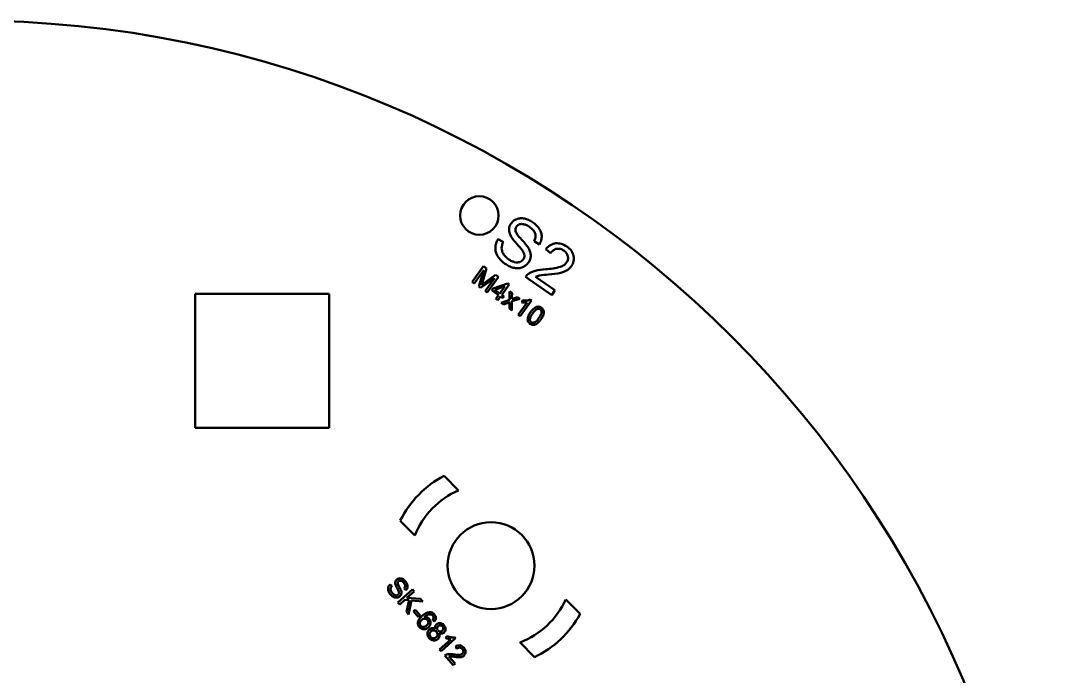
# Model space of a CAD drawing. Header units: millimetres. Extents: x 104 to 328, y 43 to 267.
# Drawn here: x 221.2 to 327.8, y 199.1 to 267 of the extents above; entities that cross this region are included whole.
import ezdxf

# ---------------------------------------------------------------- set-up
doc = ezdxf.new("R2010")
doc.units = ezdxf.units.MM
doc.header["$LTSCALE"] = 0.75
doc.layers.add('Visible', color=7, linetype='Continuous', lineweight=50)

msp = doc.modelspace()

# ---------------------------------------------------------------- linework, layer by layer
at = {"layer": 'Visible'}
for p, q in [((270.75, 244.38), (271.3, 244.07)), ((275.03, 243.84), (274.48, 244.16)), ((276.2, 242.93), (275.71, 243.35)), ((268.07, 239.95), (269.24, 241.57)), ((269.27, 241.18), (268.28, 239.8)), ((268.75, 239.46), (269.27, 241.18)), ((269.56, 241.34), (269.12, 239.91)), ((269.24, 241.57), (269.56, 241.34)), ((268.28, 239.8), (268.07, 239.95)), ((270.39, 240.34), (268.94, 239.32)), ((269.3, 239.82), (270.5, 240.67)), ((269.41, 238.98), (270.39, 240.34)), ((270.79, 240.46), (269.62, 238.84)), ((270.5, 240.67), (270.79, 240.46)), ((276.31, 238.59), (273.59, 240.47)), ((274.62, 240.47), (276.64, 239.08)), ((239.35, 238.72), (253.25, 238.72)), ((239.35, 224.82), (239.35, 238.72)), ((253.25, 238.72), (253.25, 224.82)), ((268.94, 239.32), (268.75, 239.46)), ((269.62, 238.84), (269.41, 238.98)), ((270.1, 239.08), (270.23, 239.26)), ((270.81, 238.58), (270.1, 239.08)), ((270.23, 239.26), (271.73, 239.79)), ((271.46, 239.49), (270.43, 239.12)), ((270.43, 239.12), (270.94, 238.76)), ((270.94, 238.76), (271.46, 239.49)), ((271.89, 239.67), (271.14, 238.62)), ((271.73, 239.79), (271.89, 239.67)), ((271.94, 238.1), (271.95, 238.95)), ((271.95, 238.95), (272.2, 238.77)), ((272.2, 238.77), (272.18, 238.36)), ((276.64, 239.08), (276.31, 238.59)), ((270.53, 238.19), (270.81, 238.58)), ((270.73, 238.04), (270.53, 238.19)), ((271.01, 238.43), (270.73, 238.04)), ((271.23, 238.27), (271.01, 238.43)), ((271.07, 237.79), (271.94, 238.1)), ((271.32, 237.62), (271.07, 237.79)), ((271.14, 238.62), (271.36, 238.46)), ((271.36, 238.46), (271.23, 238.27)), ((271.96, 237.86), (271.32, 237.62)), ((271.93, 237.18), (271.95, 237.72)), ((271.95, 237.72), (271.96, 237.86)), ((272.99, 238.2), (272.18, 237.94)), ((272.18, 237.94), (272.18, 237)), ((272.35, 238.24), (272.75, 238.38)), ((272.75, 238.38), (272.99, 238.2)), ((272.84, 236.53), (273.75, 237.8)), ((274.21, 238.02), (273.04, 236.39)), ((273.18, 237.85), (273.32, 238.04)), ((274.08, 238.11), (274.21, 238.02)), ((272.18, 237), (271.93, 237.18)), ((273.04, 236.39), (272.84, 236.53)), ((253.25, 224.82), (239.35, 224.82)), ((265.16, 219.85), (266.64, 218.34)), ((262.12, 213.67), (260.61, 215.2)), ((259.57, 208.6), (259.75, 208.43)), ((260.37, 206.72), (261.87, 208.05)), ((261.18, 207.98), (261, 208.16)), ((262.05, 207.85), (261.3, 207.19)), ((261.87, 208.05), (262.05, 207.85)), ((261.07, 206.98), (260.55, 206.52)), ((261.52, 206.95), (261.07, 206.98)), ((261.24, 205.74), (261.52, 206.95)), ((261.3, 207.19), (262.71, 207.1)), ((261.78, 206.93), (261.47, 205.48)), ((262.94, 206.83), (261.78, 206.93)), ((262.71, 207.1), (262.94, 206.83)), ((277.76, 207.04), (279.25, 205.53)), ((260.55, 206.52), (260.37, 206.72)), ((261.47, 205.48), (261.24, 205.74)), ((261.98, 205.81), (262.17, 205.97)), ((262.48, 205.24), (261.98, 205.81)), ((262.17, 205.97), (262.67, 205.41)), ((262.67, 205.41), (262.48, 205.24)), ((264.14, 204.74), (263.97, 204.91)), ((264.68, 201.86), (265.85, 202.9)), ((266.34, 203.01), (264.84, 201.67)), ((265.3, 203.07), (265.48, 203.22)), ((266.24, 203.12), (266.34, 203.01)), ((274.53, 201.06), (273.02, 202.59)), ((264.84, 201.67), (264.68, 201.86)), ((266.49, 201.93), (266.34, 202.14)), ((266.11, 200.24), (265.24, 201.23)), ((265.64, 201.13), (266.29, 200.39)), ((266.29, 200.39), (266.11, 200.24))]:
    msp.add_line(p, q, dxfattribs=at)
msp.add_circle((215.81, 155.04), 112, dxfattribs=at)
at = {"layer": 'Visible', "extrusion": (0, 0, -1)}
for centre, radius in [((-268.81, 246.83), 2), ((-270.02, 210.54), 4.5)]:
    msp.add_circle(centre, radius, dxfattribs=at)
at = {"layer": 'Visible'}
for centre, radius, start, end in [((275.96, 247.05), 4.55, 211.0525, 223.8576), ((268.46, 239.73), 6.6, 34.2919, 44.3053), ((266.26, 237.89), 8.8, 37.0458, 43.0584), ((276.1, 234.95), 6.33, 93.6816, 103.6824), ((275.36, 248.07), 6.81, 272.7989, 285.6847), ((275.18, 250.61), 9.93, 274.5554, 282.018), ((255.02, 244.27), 14.76, 341.6262, 342.8336), ((277.28, 228.54), 13.82, 125.2889, 126.6899), ((275.43, 238.62), 2.02, 101.4419, 113.4307), ((276.79, 230.07), 10.68, 94.4004, 99.4913), ((267.97, 238.55), 4.22, 354.9287, 357.5243), ((273.92, 233.55), 4.95, 108.5317, 110.7803), ((273.59, 239.44), 1.65, 255.4814, 265.5014), ((273.6, 239.5), 1.48, 259.103, 275.7691), ((273.6, 239.06), 1.27, 263.8726, 276.8847), ((273.61, 237.25), 1.98, 322.8905, 336.6925), ((270.02, 210.54), 8.5, 113.398, 158.3701), ((261.85, 209.14), 1.82, 197.1971, 210.0021), ((257.2, 206.51), 3.52, 23.1905, 29.2029), ((258.23, 207.01), 2.64, 20.4364, 30.45), ((270.02, 210.54), 8.5, 290.6965, 335.6687), ((266.06, 204.53), 1.65, 242.647, 252.6668), ((266.08, 204.58), 1.48, 246.2687, 262.9345), ((265.98, 204.16), 1.27, 251.0383, 264.0502), ((265.77, 200.33), 0.808, 87.5873, 99.5743), ((265.68, 198.84), 2.53, 79.8261, 89.8268), ((265.48, 196.88), 4.27, 80.5451, 85.6356), ((266.65, 204.01), 2.72, 258.9436, 271.8291), ((266.83, 205.01), 3.97, 260.7, 268.1625)]:
    msp.add_arc(centre, radius, start, end, dxfattribs=at)
at = {"layer": 'Visible', "extrusion": (0, 0, -1)}
for start, end in [(26.3705, 62.438), (208.4954, 244.5629)]:
    msp.add_arc((-270.02, 210.54), 10.5, start, end, dxfattribs=at)
at = {"layer": 'Visible'}
for points, knots in [([(272.1, 246), (272.18, 246.1), (272.34, 246.3), (272.57, 246.41), (272.68, 246.46)], [0, 0, 0, 0, 0.03701362, 0.07477418, 0.07477418, 0.07477418, 0.07477418]), ([(272.68, 246.46), (272.81, 246.5), (273.07, 246.58), (273.34, 246.54), (273.48, 246.52)], [0, 0, 0, 0, 0.03920014, 0.08116612, 0.08116612, 0.08116612, 0.08116612]), ([(273.48, 246.52), (273.63, 246.48), (273.93, 246.39), (274.2, 246.22), (274.33, 246.14)], [0, 0, 0, 0, 0.04540935, 0.09377293, 0.09377293, 0.09377293, 0.09377293]), ([(271.89, 245.39), (271.91, 245.5), (271.93, 245.72), (272.04, 245.91), (272.1, 246)], [0, 0, 0, 0, 0.03227075, 0.06534831, 0.06534831, 0.06534831, 0.06534831]), ([(272.07, 244.7), (272.01, 244.82), (271.91, 245.04), (271.9, 245.28), (271.89, 245.39)], [0, 0, 0, 0, 0.03766061, 0.07145013, 0.07145013, 0.07145013, 0.07145013]), ([(272.65, 245.68), (272.61, 245.6), (272.53, 245.45), (272.55, 245.28), (272.56, 245.2)], [0, 0, 0, 0, 0.02503293, 0.04960745, 0.04960745, 0.04960745, 0.04960745]), ([(272.56, 245.2), (272.62, 245.08), (272.78, 244.76), (273.02, 244.51), (273.18, 244.34)], [0, 0, 0, 0, 0.0387245, 0.1064411, 0.1064411, 0.1064411, 0.1064411]), ([(273.18, 245.96), (273.07, 245.94), (272.86, 245.91), (272.72, 245.75), (272.65, 245.68)], [0, 0, 0, 0, 0.03181947, 0.06140403, 0.06140403, 0.06140403, 0.06140403]), ([(274.02, 245.64), (273.88, 245.74), (273.62, 245.91), (273.31, 245.94), (273.18, 245.96)], [0, 0, 0, 0, 0.05217505, 0.09141118, 0.09141118, 0.09141118, 0.09141118]), ([(274.6, 244.95), (274.55, 245.07), (274.42, 245.35), (274.16, 245.54), (274.02, 245.64)], [0, 0, 0, 0, 0.0408015, 0.09176772, 0.09176772, 0.09176772, 0.09176772]), ([(274.33, 246.14), (274.48, 246.03), (274.75, 245.83), (274.94, 245.56), (275.04, 245.43)], [0, 0, 0, 0, 0.0525019, 0.1001776, 0.1001776, 0.1001776, 0.1001776]), ([(275.04, 245.43), (275.11, 245.3), (275.25, 245.05), (275.27, 244.77), (275.28, 244.63)], [0, 0, 0, 0, 0.04359258, 0.08488042, 0.08488042, 0.08488042, 0.08488042]), ([(270.47, 243.49), (270.48, 243.64), (270.51, 243.96), (270.67, 244.24), (270.75, 244.38)], [0, 0, 0, 0, 0.04678258, 0.09491361, 0.09491361, 0.09491361, 0.09491361]), ([(271.3, 244.07), (271.24, 243.97), (271.15, 243.77), (271.13, 243.55), (271.12, 243.45)], [0, 0, 0, 0, 0.03493642, 0.06538757, 0.06538757, 0.06538757, 0.06538757]), ([(274.48, 244.16), (274.54, 244.29), (274.66, 244.54), (274.62, 244.82), (274.6, 244.95)], [0, 0, 0, 0, 0.04309405, 0.08115502, 0.08115502, 0.08115502, 0.08115502]), ([(275.28, 244.63), (275.26, 244.49), (275.24, 244.21), (275.1, 243.96), (275.03, 243.84)], [0, 0, 0, 0, 0.04103954, 0.08331679, 0.08331679, 0.08331679, 0.08331679]), ([(270.72, 242.59), (270.64, 242.73), (270.49, 243.01), (270.48, 243.33), (270.47, 243.49)], [0, 0, 0, 0, 0.0478395, 0.09442877, 0.09442877, 0.09442877, 0.09442877]), ([(271.12, 243.45), (271.13, 243.35), (271.14, 243.13), (271.25, 242.94), (271.31, 242.84)], [0, 0, 0, 0, 0.03000484, 0.06423437, 0.06423437, 0.06423437, 0.06423437]), ([(273.48, 242.69), (273.47, 242.77), (273.43, 242.95), (273.33, 243.11), (273.28, 243.19)], [0, 0, 0, 0, 0.02424528, 0.05431268, 0.05431268, 0.05431268, 0.05431268]), ([(273.91, 243.45), (273.98, 243.32), (274.11, 243.07), (274.14, 242.79), (274.15, 242.66)], [0, 0, 0, 0, 0.04427116, 0.08296646, 0.08296646, 0.08296646, 0.08296646]), ([(275.71, 243.35), (275.86, 243.51), (276.14, 243.81), (276.54, 243.91), (276.73, 243.95)], [0, 0, 0, 0, 0.0640876, 0.1204172, 0.1204172, 0.1204172, 0.1204172]), ([(276.84, 243.39), (276.72, 243.35), (276.46, 243.26), (276.29, 243.05), (276.2, 242.93)], [0, 0, 0, 0, 0.03751792, 0.08003353, 0.08003353, 0.08003353, 0.08003353]), ([(276.73, 243.95), (276.92, 243.95), (277.33, 243.95), (277.68, 243.73), (277.87, 243.61)], [0, 0, 0, 0, 0.0567843, 0.1214839, 0.1214839, 0.1214839, 0.1214839]), ([(277.57, 243.2), (277.45, 243.27), (277.23, 243.41), (276.96, 243.39), (276.84, 243.39)], [0, 0, 0, 0, 0.04045494, 0.07735179, 0.07735179, 0.07735179, 0.07735179]), ([(277.99, 242.61), (277.95, 242.72), (277.87, 242.96), (277.68, 243.12), (277.57, 243.2)], [0, 0, 0, 0, 0.03545227, 0.07395178, 0.07395178, 0.07395178, 0.07395178]), ([(277.87, 243.61), (278.05, 243.48), (278.38, 243.22), (278.52, 242.82), (278.58, 242.64)], [0, 0, 0, 0, 0.0652285, 0.1230337, 0.1230337, 0.1230337, 0.1230337]), ([(271.54, 241.78), (271.37, 241.9), (271.06, 242.13), (270.83, 242.44), (270.72, 242.59)], [0, 0, 0, 0, 0.0625679, 0.1160401, 0.1160401, 0.1160401, 0.1160401]), ([(271.31, 242.84), (271.38, 242.74), (271.54, 242.52), (271.75, 242.37), (271.86, 242.28)], [0, 0, 0, 0, 0.03790793, 0.07857878, 0.07857878, 0.07857878, 0.07857878]), ([(271.86, 242.28), (271.96, 242.22), (272.15, 242.1), (272.37, 242.03), (272.47, 242)], [0, 0, 0, 0, 0.03575212, 0.06808099, 0.06808099, 0.06808099, 0.06808099]), ([(272.47, 242), (272.57, 241.98), (272.74, 241.94), (272.92, 241.99), (273, 242.01)], [0, 0, 0, 0, 0.02858694, 0.0536094, 0.0536094, 0.0536094, 0.0536094]), ([(273, 242.01), (273.07, 242.04), (273.21, 242.1), (273.31, 242.22), (273.36, 242.28)], [0, 0, 0, 0, 0.02309127, 0.04566736, 0.04566736, 0.04566736, 0.04566736]), ([(273.92, 241.96), (273.83, 241.86), (273.66, 241.65), (273.42, 241.53), (273.3, 241.47)], [0, 0, 0, 0, 0.0391722, 0.07945147, 0.07945147, 0.07945147, 0.07945147]), ([(273.36, 242.28), (273.4, 242.34), (273.47, 242.47), (273.48, 242.62), (273.48, 242.69)], [0, 0, 0, 0, 0.02230358, 0.04393367, 0.04393367, 0.04393367, 0.04393367]), ([(274.15, 242.66), (274.14, 242.54), (274.11, 242.29), (273.98, 242.07), (273.92, 241.96)], [0, 0, 0, 0, 0.03669405, 0.07495002, 0.07495002, 0.07495002, 0.07495002]), ([(277.2, 241.51), (277.34, 241.56), (277.59, 241.66), (277.77, 241.86), (277.85, 241.95)], [0, 0, 0, 0, 0.04364211, 0.08020487, 0.08020487, 0.08020487, 0.08020487]), ([(277.85, 241.95), (277.91, 242.06), (278.03, 242.26), (278, 242.49), (277.99, 242.61)], [0, 0, 0, 0, 0.03426404, 0.06836264, 0.06836264, 0.06836264, 0.06836264]), ([(278.58, 242.64), (278.6, 242.45), (278.64, 242.08), (278.46, 241.75), (278.37, 241.59)], [0, 0, 0, 0, 0.0546459, 0.10988, 0.10988, 0.10988, 0.10988]), ([(272.45, 241.39), (272.29, 241.43), (271.97, 241.51), (271.69, 241.69), (271.54, 241.78)], [0, 0, 0, 0, 0.04780822, 0.09890516, 0.09890516, 0.09890516, 0.09890516]), ([(273.3, 241.47), (273.17, 241.43), (272.89, 241.34), (272.6, 241.37), (272.45, 241.39)], [0, 0, 0, 0, 0.04194763, 0.08648788, 0.08648788, 0.08648788, 0.08648788]), ([(273.89, 240.78), (274, 240.85), (274.22, 240.98), (274.47, 241.06), (274.6, 241.1)], [0, 0, 0, 0, 0.03731353, 0.07811771, 0.07811771, 0.07811771, 0.07811771]), ([(277.93, 241.17), (277.83, 241.11), (277.61, 241), (277.38, 240.93), (277.25, 240.9)], [0, 0, 0, 0, 0.03394331, 0.07364206, 0.07364206, 0.07364206, 0.07364206]), ([(278.37, 241.59), (278.3, 241.51), (278.18, 241.35), (278.01, 241.23), (277.93, 241.17)], [0, 0, 0, 0, 0.02991574, 0.06057751, 0.06057751, 0.06057751, 0.06057751]), ([(273.59, 240.47), (273.63, 240.53), (273.72, 240.65), (273.83, 240.74), (273.89, 240.78)], [0, 0, 0, 0, 0.02179109, 0.04344832, 0.04344832, 0.04344832, 0.04344832]), ([(273.75, 238.02), (273.81, 238.03), (273.92, 238.04), (274.03, 238.09), (274.08, 238.11)], [0, 0, 0, 0, 0.01890988, 0.03466953, 0.03466953, 0.03466953, 0.03466953]), ([(273.81, 236.04), (273.83, 236.17), (273.86, 236.45), (274.03, 236.69), (274.12, 236.82)], [0, 0, 0, 0, 0.03600883, 0.08475965, 0.08475965, 0.08475965, 0.08475965]), ([(274.33, 236.67), (274.25, 236.56), (274.11, 236.38), (274.06, 236.16), (274.04, 236.07)], [0, 0, 0, 0, 0.04111409, 0.06713221, 0.06713221, 0.06713221, 0.06713221]), ([(274.12, 236.82), (274.19, 236.91), (274.3, 237.06), (274.45, 237.19), (274.52, 237.24)], [0, 0, 0, 0, 0.03206084, 0.05773642, 0.05773642, 0.05773642, 0.05773642]), ([(274.83, 237.15), (274.75, 237.1), (274.55, 236.98), (274.41, 236.79), (274.33, 236.67)], [0, 0, 0, 0, 0.02770838, 0.06933689, 0.06933689, 0.06933689, 0.06933689]), ([(274.52, 237.24), (274.58, 237.28), (274.69, 237.36), (274.82, 237.38), (274.89, 237.39)], [0, 0, 0, 0, 0.02119099, 0.04019203, 0.04019203, 0.04019203, 0.04019203]), ([(275.13, 237.11), (275.08, 237.13), (274.99, 237.19), (274.88, 237.16), (274.83, 237.15)], [0, 0, 0, 0, 0.01562733, 0.03158611, 0.03158611, 0.03158611, 0.03158611]), ([(274.89, 237.39), (274.95, 237.38), (275.08, 237.38), (275.19, 237.31), (275.25, 237.27)], [0, 0, 0, 0, 0.018481, 0.03866461, 0.03866461, 0.03866461, 0.03866461]), ([(274.98, 236.21), (275.06, 236.32), (275.2, 236.5), (275.25, 236.72), (275.27, 236.81)], [0, 0, 0, 0, 0.04119915, 0.06720121, 0.06720121, 0.06720121, 0.06720121]), ([(275.27, 236.81), (275.26, 236.87), (275.25, 236.99), (275.17, 237.07), (275.13, 237.11)], [0, 0, 0, 0, 0.01777037, 0.03405833, 0.03405833, 0.03405833, 0.03405833]), ([(275.25, 237.27), (275.29, 237.24), (275.37, 237.18), (275.42, 237.09), (275.44, 237.05)], [0, 0, 0, 0, 0.01519573, 0.02919728, 0.02919728, 0.02919728, 0.02919728]), ([(275.49, 236.79), (275.49, 236.73), (275.48, 236.63), (275.44, 236.52), (275.42, 236.47)], [0, 0, 0, 0, 0.01527031, 0.03233285, 0.03233285, 0.03233285, 0.03233285]), ([(275.44, 237.05), (275.46, 237.01), (275.49, 236.93), (275.49, 236.83), (275.49, 236.79)], [0, 0, 0, 0, 0.01361908, 0.02764112, 0.02764112, 0.02764112, 0.02764112]), ([(274.06, 235.61), (273.99, 235.67), (273.86, 235.79), (273.83, 235.96), (273.81, 236.04)], [0, 0, 0, 0, 0.02633391, 0.05136348, 0.05136348, 0.05136348, 0.05136348]), ([(274.04, 236.07), (274.04, 236.01), (274.05, 235.9), (274.14, 235.81), (274.18, 235.78)], [0, 0, 0, 0, 0.01775593, 0.03385017, 0.03385017, 0.03385017, 0.03385017]), ([(274.42, 235.5), (274.36, 235.5), (274.23, 235.5), (274.12, 235.57), (274.06, 235.61)], [0, 0, 0, 0, 0.01853543, 0.03882265, 0.03882265, 0.03882265, 0.03882265]), ([(274.18, 235.78), (274.23, 235.75), (274.33, 235.7), (274.44, 235.73), (274.5, 235.74)], [0, 0, 0, 0, 0.01609852, 0.03388971, 0.03388971, 0.03388971, 0.03388971]), ([(274.79, 235.64), (274.73, 235.6), (274.62, 235.53), (274.49, 235.51), (274.42, 235.5)], [0, 0, 0, 0, 0.02118456, 0.04021259, 0.04021259, 0.04021259, 0.04021259]), ([(274.5, 235.74), (274.58, 235.79), (274.77, 235.91), (274.9, 236.09), (274.98, 236.21)], [0, 0, 0, 0, 0.02603422, 0.06706326, 0.06706326, 0.06706326, 0.06706326]), ([(275.18, 236.06), (275.12, 235.98), (275.01, 235.82), (274.86, 235.7), (274.79, 235.64)], [0, 0, 0, 0, 0.03185556, 0.05745362, 0.05745362, 0.05745362, 0.05745362]), ([(260.11, 208.6), (260.1, 208.65), (260.08, 208.74), (260.1, 208.84), (260.11, 208.88)], [0, 0, 0, 0, 0.01506425, 0.02858005, 0.02858005, 0.02858005, 0.02858005]), ([(260.11, 208.88), (260.12, 208.92), (260.15, 209.01), (260.22, 209.07), (260.25, 209.1)], [0, 0, 0, 0, 0.0129083, 0.02613934, 0.02613934, 0.02613934, 0.02613934]), ([(260.25, 209.1), (260.29, 209.13), (260.37, 209.19), (260.47, 209.21), (260.52, 209.22)], [0, 0, 0, 0, 0.01480546, 0.02990967, 0.02990967, 0.02990967, 0.02990967]), ([(260.43, 208.92), (260.41, 208.9), (260.36, 208.85), (260.35, 208.78), (260.35, 208.75)], [0, 0, 0, 0, 0.01001319, 0.01984299, 0.01984299, 0.01984299, 0.01984299]), ([(260.66, 208.98), (260.62, 208.98), (260.53, 208.99), (260.46, 208.94), (260.43, 208.92)], [0, 0, 0, 0, 0.01272779, 0.02456161, 0.02456161, 0.02456161, 0.02456161]), ([(260.52, 209.22), (260.57, 209.23), (260.68, 209.23), (260.78, 209.19), (260.83, 209.17)], [0, 0, 0, 0, 0.01568006, 0.03246646, 0.03246646, 0.03246646, 0.03246646]), ([(260.96, 208.78), (260.91, 208.83), (260.83, 208.92), (260.71, 208.96), (260.66, 208.98)], [0, 0, 0, 0, 0.02087001, 0.03656447, 0.03656447, 0.03656447, 0.03656447]), ([(260.83, 209.17), (260.89, 209.14), (261, 209.08), (261.08, 208.99), (261.13, 208.94)], [0, 0, 0, 0, 0.01816373, 0.03750916, 0.03750916, 0.03750916, 0.03750916]), ([(261.13, 208.94), (261.17, 208.88), (261.26, 208.78), (261.31, 208.66), (261.33, 208.6)], [0, 0, 0, 0, 0.02100076, 0.04007106, 0.04007106, 0.04007106, 0.04007106]), ([(259.38, 207.91), (259.37, 207.97), (259.34, 208.09), (259.36, 208.22), (259.37, 208.28)], [0, 0, 0, 0, 0.0191358, 0.03777152, 0.03777152, 0.03777152, 0.03777152]), ([(259.37, 208.28), (259.39, 208.34), (259.43, 208.46), (259.52, 208.55), (259.57, 208.6)], [0, 0, 0, 0, 0.01871303, 0.03796545, 0.03796545, 0.03796545, 0.03796545]), ([(259.63, 207.51), (259.57, 207.58), (259.47, 207.7), (259.41, 207.84), (259.38, 207.91)], [0, 0, 0, 0, 0.02502714, 0.04641603, 0.04641603, 0.04641603, 0.04641603]), ([(259.62, 208.2), (259.61, 208.16), (259.6, 208.08), (259.62, 207.99), (259.64, 207.95)], [0, 0, 0, 0, 0.01200195, 0.02569375, 0.02569375, 0.02569375, 0.02569375]), ([(259.75, 208.43), (259.72, 208.39), (259.66, 208.32), (259.63, 208.24), (259.62, 208.2)], [0, 0, 0, 0, 0.01397456, 0.02615503, 0.02615503, 0.02615503, 0.02615503]), ([(259.64, 207.95), (259.66, 207.9), (259.69, 207.8), (259.76, 207.72), (259.8, 207.68)], [0, 0, 0, 0, 0.01516317, 0.03143151, 0.03143151, 0.03143151, 0.03143151]), ([(260.35, 208.75), (260.36, 208.69), (260.39, 208.56), (260.46, 208.43), (260.51, 208.35)], [0, 0, 0, 0, 0.01548982, 0.04257647, 0.04257647, 0.04257647, 0.04257647]), ([(260.47, 207.68), (260.47, 207.72), (260.47, 207.79), (260.45, 207.86), (260.44, 207.9)], [0, 0, 0, 0, 0.00969813, 0.02172508, 0.02172508, 0.02172508, 0.02172508]), ([(260.7, 207.94), (260.72, 207.88), (260.75, 207.77), (260.73, 207.66), (260.72, 207.61)], [0, 0, 0, 0, 0.01770845, 0.03318659, 0.03318659, 0.03318659, 0.03318659]), ([(261.12, 208.45), (261.11, 208.5), (261.08, 208.63), (261, 208.72), (260.96, 208.78)], [0, 0, 0, 0, 0.0163206, 0.03670708, 0.03670708, 0.03670708, 0.03670708]), ([(261, 208.16), (261.03, 208.2), (261.1, 208.29), (261.11, 208.4), (261.12, 208.45)], [0, 0, 0, 0, 0.01723763, 0.03246201, 0.03246201, 0.03246201, 0.03246201]), ([(261.35, 208.26), (261.33, 208.21), (261.29, 208.1), (261.22, 208.02), (261.18, 207.98)], [0, 0, 0, 0, 0.01641581, 0.03332671, 0.03332671, 0.03332671, 0.03332671]), ([(261.33, 208.6), (261.35, 208.54), (261.38, 208.43), (261.36, 208.32), (261.35, 208.26)], [0, 0, 0, 0, 0.01743704, 0.03395216, 0.03395216, 0.03395216, 0.03395216]), ([(259.94, 207.28), (259.88, 207.31), (259.77, 207.37), (259.67, 207.46), (259.63, 207.51)], [0, 0, 0, 0, 0.01912329, 0.03956207, 0.03956207, 0.03956207, 0.03956207]), ([(259.8, 207.68), (259.83, 207.64), (259.89, 207.58), (259.97, 207.53), (260.01, 207.51)], [0, 0, 0, 0, 0.01430084, 0.02723239, 0.02723239, 0.02723239, 0.02723239]), ([(260.28, 207.23), (260.22, 207.22), (260.11, 207.21), (260, 207.26), (259.94, 207.28)], [0, 0, 0, 0, 0.01677904, 0.03459513, 0.03459513, 0.03459513, 0.03459513]), ([(260.01, 207.51), (260.04, 207.49), (260.11, 207.46), (260.18, 207.46), (260.21, 207.46)], [0, 0, 0, 0, 0.01143476, 0.02144375, 0.02144375, 0.02144375, 0.02144375]), ([(260.21, 207.46), (260.24, 207.47), (260.31, 207.48), (260.35, 207.51), (260.38, 207.53)], [0, 0, 0, 0, 0.0092365, 0.01826697, 0.01826697, 0.01826697, 0.01826697]), ([(260.56, 207.36), (260.52, 207.32), (260.44, 207.26), (260.33, 207.24), (260.28, 207.23)], [0, 0, 0, 0, 0.0156689, 0.03178061, 0.03178061, 0.03178061, 0.03178061]), ([(260.38, 207.53), (260.4, 207.55), (260.44, 207.6), (260.46, 207.65), (260.47, 207.68)], [0, 0, 0, 0, 0.00892144, 0.01757346, 0.01757346, 0.01757346, 0.01757346]), ([(260.72, 207.61), (260.71, 207.56), (260.67, 207.46), (260.6, 207.39), (260.56, 207.36)], [0, 0, 0, 0, 0.01467762, 0.02998, 0.02998, 0.02998, 0.02998]), ([(262.86, 205.32), (262.99, 205.43), (263.22, 205.63), (263.51, 205.69), (263.63, 205.72)], [0, 0, 0, 0, 0.05035374, 0.08817738, 0.08817738, 0.08817738, 0.08817738]), ([(263.63, 205.72), (263.73, 205.71), (263.92, 205.7), (264.07, 205.56), (264.14, 205.5)], [0, 0, 0, 0, 0.02786441, 0.05684713, 0.05684713, 0.05684713, 0.05684713]), ([(262.43, 204.68), (262.47, 204.79), (262.55, 205.04), (262.75, 205.22), (262.86, 205.32)], [0, 0, 0, 0, 0.03323805, 0.07802659, 0.07802659, 0.07802659, 0.07802659]), ([(262.59, 204.16), (262.54, 204.24), (262.42, 204.39), (262.43, 204.59), (262.43, 204.68)], [0, 0, 0, 0, 0.0284309, 0.05635472, 0.05635472, 0.05635472, 0.05635472]), ([(262.69, 204.72), (262.67, 204.68), (262.64, 204.61), (262.65, 204.53), (262.65, 204.49)], [0, 0, 0, 0, 0.01208785, 0.02347644, 0.02347644, 0.02347644, 0.02347644]), ([(262.83, 204.92), (262.8, 204.89), (262.74, 204.83), (262.71, 204.76), (262.69, 204.72)], [0, 0, 0, 0, 0.0124876, 0.0250259, 0.0250259, 0.0250259, 0.0250259]), ([(263.14, 205.04), (263.09, 205.04), (262.97, 205.03), (262.88, 204.96), (262.83, 204.92)], [0, 0, 0, 0, 0.01630864, 0.03406059, 0.03406059, 0.03406059, 0.03406059]), ([(263.49, 205.46), (263.42, 205.43), (263.28, 205.36), (263.16, 205.26), (263.09, 205.2)], [0, 0, 0, 0, 0.02032497, 0.04696, 0.04696, 0.04696, 0.04696]), ([(263.09, 205.2), (263.15, 205.21), (263.25, 205.22), (263.34, 205.19), (263.39, 205.17)], [0, 0, 0, 0, 0.01534963, 0.02979795, 0.02979795, 0.02979795, 0.02979795]), ([(263.42, 204.91), (263.38, 204.95), (263.3, 205.02), (263.2, 205.03), (263.14, 205.04)], [0, 0, 0, 0, 0.01566882, 0.03133679, 0.03133679, 0.03133679, 0.03133679]), ([(263.34, 204.32), (263.39, 204.37), (263.48, 204.45), (263.5, 204.57), (263.52, 204.62)], [0, 0, 0, 0, 0.01874157, 0.03512893, 0.03512893, 0.03512893, 0.03512893]), ([(263.39, 205.17), (263.43, 205.15), (263.52, 205.11), (263.58, 205.05), (263.62, 205.02)], [0, 0, 0, 0, 0.01401941, 0.02786142, 0.02786142, 0.02786142, 0.02786142]), ([(263.52, 204.62), (263.52, 204.67), (263.52, 204.78), (263.45, 204.87), (263.42, 204.91)], [0, 0, 0, 0, 0.01536162, 0.03099696, 0.03099696, 0.03099696, 0.03099696]), ([(263.79, 205.48), (263.74, 205.49), (263.64, 205.5), (263.54, 205.47), (263.49, 205.46)], [0, 0, 0, 0, 0.0146872, 0.03102218, 0.03102218, 0.03102218, 0.03102218]), ([(263.62, 205.02), (263.66, 204.95), (263.76, 204.82), (263.76, 204.66), (263.76, 204.58)], [0, 0, 0, 0, 0.02317677, 0.04658498, 0.04658498, 0.04658498, 0.04658498]), ([(263.98, 205.37), (263.95, 205.4), (263.9, 205.45), (263.83, 205.47), (263.79, 205.48)], [0, 0, 0, 0, 0.01113732, 0.02190637, 0.02190637, 0.02190637, 0.02190637]), ([(263.97, 204.91), (263.99, 204.95), (264.04, 205.01), (264.05, 205.09), (264.06, 205.12)], [0, 0, 0, 0, 0.01309489, 0.0231454, 0.0231454, 0.0231454, 0.0231454]), ([(264.06, 205.12), (264.06, 205.17), (264.06, 205.26), (264.01, 205.34), (263.98, 205.37)], [0, 0, 0, 0, 0.01362708, 0.02731922, 0.02731922, 0.02731922, 0.02731922]), ([(264.14, 205.5), (264.19, 205.44), (264.27, 205.33), (264.29, 205.19), (264.3, 205.12)], [0, 0, 0, 0, 0.02172337, 0.04158733, 0.04158733, 0.04158733, 0.04158733]), ([(264.3, 205.12), (264.29, 205.05), (264.27, 204.91), (264.19, 204.8), (264.14, 204.74)], [0, 0, 0, 0, 0.0198406, 0.04149888, 0.04149888, 0.04149888, 0.04149888]), ([(262.87, 203.98), (262.82, 204), (262.72, 204.04), (262.64, 204.12), (262.59, 204.16)], [0, 0, 0, 0, 0.01645807, 0.03364616, 0.03364616, 0.03364616, 0.03364616]), ([(262.65, 204.49), (262.66, 204.45), (262.68, 204.38), (262.72, 204.32), (262.74, 204.3)], [0, 0, 0, 0, 0.01091957, 0.02143218, 0.02143218, 0.02143218, 0.02143218]), ([(262.74, 204.3), (262.78, 204.26), (262.86, 204.19), (262.96, 204.18), (263.01, 204.18)], [0, 0, 0, 0, 0.01479761, 0.03026912, 0.03026912, 0.03026912, 0.03026912]), ([(263.21, 203.97), (263.15, 203.96), (263.04, 203.94), (262.93, 203.96), (262.87, 203.98)], [0, 0, 0, 0, 0.01722116, 0.0336691, 0.0336691, 0.0336691, 0.0336691]), ([(263.01, 204.18), (263.07, 204.19), (263.2, 204.2), (263.29, 204.28), (263.34, 204.32)], [0, 0, 0, 0, 0.01701473, 0.03652049, 0.03652049, 0.03652049, 0.03652049]), ([(263.52, 204.14), (263.47, 204.11), (263.38, 204.03), (263.26, 203.99), (263.21, 203.97)], [0, 0, 0, 0, 0.01827468, 0.03617339, 0.03617339, 0.03617339, 0.03617339]), ([(263.42, 203.49), (263.43, 203.57), (263.46, 203.74), (263.57, 203.86), (263.63, 203.92)], [0, 0, 0, 0, 0.02394037, 0.04839274, 0.04839274, 0.04839274, 0.04839274]), ([(263.76, 204.58), (263.74, 204.5), (263.71, 204.33), (263.59, 204.21), (263.52, 204.14)], [0, 0, 0, 0, 0.02443021, 0.05079179, 0.05079179, 0.05079179, 0.05079179]), ([(263.63, 203.92), (263.68, 203.95), (263.77, 204.03), (263.88, 204.05), (263.94, 204.06)], [0, 0, 0, 0, 0.0180927, 0.03460393, 0.03460393, 0.03460393, 0.03460393]), ([(263.68, 203.55), (263.66, 203.52), (263.64, 203.45), (263.65, 203.38), (263.66, 203.34)], [0, 0, 0, 0, 0.01068911, 0.02147705, 0.02147705, 0.02147705, 0.02147705]), ([(263.79, 203.73), (263.77, 203.7), (263.72, 203.65), (263.69, 203.59), (263.68, 203.55)], [0, 0, 0, 0, 0.01040897, 0.02107717, 0.02107717, 0.02107717, 0.02107717]), ([(264.08, 203.83), (264.03, 203.83), (263.92, 203.82), (263.84, 203.76), (263.79, 203.73)], [0, 0, 0, 0, 0.01546617, 0.03147861, 0.03147861, 0.03147861, 0.03147861]), ([(263.94, 204.06), (263.99, 204.06), (264.11, 204.06), (264.21, 204), (264.26, 203.97)], [0, 0, 0, 0, 0.01631599, 0.03389827, 0.03389827, 0.03389827, 0.03389827]), ([(264.36, 203.69), (264.32, 203.73), (264.24, 203.8), (264.14, 203.82), (264.08, 203.83)], [0, 0, 0, 0, 0.0160994, 0.03157976, 0.03157976, 0.03157976, 0.03157976]), ([(264.26, 203.97), (264.24, 204.01), (264.21, 204.1), (264.22, 204.2), (264.23, 204.24)], [0, 0, 0, 0, 0.01493302, 0.02802907, 0.02802907, 0.02802907, 0.02802907]), ([(264.23, 204.24), (264.24, 204.28), (264.27, 204.37), (264.33, 204.43), (264.37, 204.46)], [0, 0, 0, 0, 0.01266075, 0.0262243, 0.0262243, 0.0262243, 0.0262243]), ([(264.47, 203.39), (264.47, 203.45), (264.46, 203.56), (264.4, 203.65), (264.36, 203.69)], [0, 0, 0, 0, 0.01587817, 0.03238641, 0.03238641, 0.03238641, 0.03238641]), ([(264.37, 204.46), (264.42, 204.5), (264.54, 204.59), (264.68, 204.59), (264.75, 204.59)], [0, 0, 0, 0, 0.020468, 0.04082336, 0.04082336, 0.04082336, 0.04082336]), ([(264.54, 204.28), (264.51, 204.25), (264.45, 204.18), (264.43, 204.1), (264.43, 204.06)], [0, 0, 0, 0, 0.01309318, 0.02546609, 0.02546609, 0.02546609, 0.02546609]), ([(264.43, 204.06), (264.43, 204.01), (264.43, 203.93), (264.49, 203.86), (264.52, 203.82)], [0, 0, 0, 0, 0.01248821, 0.02591161, 0.02591161, 0.02591161, 0.02591161]), ([(264.52, 203.82), (264.55, 203.79), (264.61, 203.73), (264.7, 203.71), (264.74, 203.7)], [0, 0, 0, 0, 0.01310105, 0.0254325, 0.0254325, 0.0254325, 0.0254325]), ([(264.76, 204.35), (264.72, 204.35), (264.64, 204.35), (264.57, 204.3), (264.54, 204.28)], [0, 0, 0, 0, 0.01209295, 0.02398569, 0.02398569, 0.02398569, 0.02398569]), ([(264.74, 203.7), (264.78, 203.71), (264.86, 203.71), (264.93, 203.76), (264.96, 203.78)], [0, 0, 0, 0, 0.01204753, 0.0242151, 0.0242151, 0.0242151, 0.0242151]), ([(264.75, 204.59), (264.82, 204.57), (264.97, 204.54), (265.08, 204.43), (265.13, 204.37)], [0, 0, 0, 0, 0.02141456, 0.04517238, 0.04517238, 0.04517238, 0.04517238]), ([(264.98, 204.24), (264.95, 204.27), (264.89, 204.33), (264.8, 204.34), (264.76, 204.35)], [0, 0, 0, 0, 0.0130537, 0.02551316, 0.02551316, 0.02551316, 0.02551316]), ([(265.13, 203.59), (265.09, 203.56), (265.02, 203.51), (264.94, 203.49), (264.9, 203.49)], [0, 0, 0, 0, 0.01313891, 0.02560862, 0.02560862, 0.02560862, 0.02560862]), ([(264.96, 203.78), (264.99, 203.81), (265.05, 203.88), (265.06, 203.96), (265.07, 204)], [0, 0, 0, 0, 0.0126494, 0.02509395, 0.02509395, 0.02509395, 0.02509395]), ([(265.07, 204), (265.07, 204.05), (265.06, 204.13), (265.01, 204.2), (264.98, 204.24)], [0, 0, 0, 0, 0.01255759, 0.02553626, 0.02553626, 0.02553626, 0.02553626]), ([(265.13, 204.37), (265.18, 204.31), (265.28, 204.19), (265.29, 204.03), (265.3, 203.96)], [0, 0, 0, 0, 0.02393972, 0.04569145, 0.04569145, 0.04569145, 0.04569145]), ([(265.3, 203.96), (265.29, 203.89), (265.27, 203.75), (265.18, 203.64), (265.13, 203.59)], [0, 0, 0, 0, 0.02068242, 0.04124723, 0.04124723, 0.04124723, 0.04124723]), ([(263.61, 203.02), (263.55, 203.09), (263.44, 203.23), (263.43, 203.41), (263.42, 203.49)], [0, 0, 0, 0, 0.02709615, 0.05188066, 0.05188066, 0.05188066, 0.05188066]), ([(264.05, 202.77), (263.97, 202.79), (263.8, 202.83), (263.67, 202.95), (263.61, 203.02)], [0, 0, 0, 0, 0.02475742, 0.05185093, 0.05185093, 0.05185093, 0.05185093]), ([(263.66, 203.34), (263.67, 203.31), (263.69, 203.24), (263.74, 203.18), (263.76, 203.15)], [0, 0, 0, 0, 0.01096946, 0.02200022, 0.02200022, 0.02200022, 0.02200022]), ([(263.76, 203.15), (263.8, 203.11), (263.88, 203.03), (263.98, 203.02), (264.04, 203.01)], [0, 0, 0, 0, 0.01631163, 0.03183522, 0.03183522, 0.03183522, 0.03183522]), ([(264.04, 203.01), (264.09, 203.01), (264.2, 203.01), (264.28, 203.08), (264.33, 203.11)], [0, 0, 0, 0, 0.01546613, 0.03164944, 0.03164944, 0.03164944, 0.03164944]), ([(264.5, 202.92), (264.43, 202.88), (264.3, 202.78), (264.14, 202.78), (264.05, 202.77)], [0, 0, 0, 0, 0.02403358, 0.04781984, 0.04781984, 0.04781984, 0.04781984]), ([(264.33, 203.11), (264.37, 203.15), (264.44, 203.23), (264.46, 203.34), (264.47, 203.39)], [0, 0, 0, 0, 0.01646697, 0.03230221, 0.03230221, 0.03230221, 0.03230221]), ([(264.67, 203.21), (264.66, 203.16), (264.62, 203.05), (264.54, 202.97), (264.5, 202.92)], [0, 0, 0, 0, 0.01634379, 0.03376833, 0.03376833, 0.03376833, 0.03376833]), ([(264.63, 203.55), (264.65, 203.49), (264.69, 203.38), (264.68, 203.26), (264.67, 203.21)], [0, 0, 0, 0, 0.01801516, 0.03452449, 0.03452449, 0.03452449, 0.03452449]), ([(264.9, 203.49), (264.85, 203.49), (264.76, 203.49), (264.68, 203.53), (264.63, 203.55)], [0, 0, 0, 0, 0.01295091, 0.02758817, 0.02758817, 0.02758817, 0.02758817]), ([(265.89, 203.11), (265.96, 203.1), (266.07, 203.09), (266.19, 203.11), (266.24, 203.12)], [0, 0, 0, 0, 0.01890987, 0.0346695, 0.0346695, 0.0346695, 0.0346695]), ([(266.34, 202.14), (266.41, 202.19), (266.55, 202.28), (266.71, 202.28), (266.79, 202.28)], [0, 0, 0, 0, 0.02563502, 0.04816686, 0.04816686, 0.04816686, 0.04816686]), ([(266.78, 202.05), (266.73, 202.04), (266.62, 202.04), (266.53, 201.97), (266.49, 201.93)], [0, 0, 0, 0, 0.01500716, 0.0320134, 0.0320134, 0.0320134, 0.0320134]), ([(267.05, 201.91), (267.01, 201.95), (266.93, 202.02), (266.83, 202.04), (266.78, 202.05)], [0, 0, 0, 0, 0.01618194, 0.03094075, 0.03094075, 0.03094075, 0.03094075]), ([(266.79, 202.28), (266.86, 202.26), (267.02, 202.22), (267.14, 202.1), (267.2, 202.04)], [0, 0, 0, 0, 0.0227137, 0.04859366, 0.04859366, 0.04859366, 0.04859366]), ([(267.04, 201.39), (267.07, 201.43), (267.13, 201.5), (267.14, 201.59), (267.15, 201.64)], [0, 0, 0, 0, 0.01370562, 0.02734504, 0.02734504, 0.02734504, 0.02734504]), ([(267.15, 201.64), (267.15, 201.68), (267.14, 201.79), (267.08, 201.86), (267.05, 201.91)], [0, 0, 0, 0, 0.0141809, 0.02958072, 0.02958072, 0.02958072, 0.02958072]), ([(267.2, 202.04), (267.26, 201.97), (267.36, 201.84), (267.38, 201.67), (267.38, 201.59)], [0, 0, 0, 0, 0.02609133, 0.04921338, 0.04921338, 0.04921338, 0.04921338]), ([(267.38, 201.59), (267.37, 201.52), (267.35, 201.37), (267.25, 201.26), (267.2, 201.2)], [0, 0, 0, 0, 0.02185839, 0.04395201, 0.04395201, 0.04395201, 0.04395201]), ([(265.24, 201.23), (265.26, 201.25), (265.3, 201.28), (265.36, 201.31), (265.38, 201.32)], [0, 0, 0, 0, 0.00871646, 0.01737933, 0.01737933, 0.01737933, 0.01737933]), ([(265.38, 201.32), (265.43, 201.33), (265.53, 201.37), (265.63, 201.37), (265.69, 201.37)], [0, 0, 0, 0, 0.01492541, 0.03124706, 0.03124706, 0.03124706, 0.03124706]), ([(266.99, 201.08), (266.95, 201.07), (266.85, 201.05), (266.75, 201.04), (266.7, 201.04)], [0, 0, 0, 0, 0.01357731, 0.02945678, 0.02945678, 0.02945678, 0.02945678]), ([(266.74, 201.28), (266.8, 201.29), (266.91, 201.31), (266.99, 201.37), (267.04, 201.39)], [0, 0, 0, 0, 0.0174568, 0.03208192, 0.03208192, 0.03208192, 0.03208192]), ([(267.2, 201.2), (267.17, 201.18), (267.1, 201.13), (267.03, 201.1), (266.99, 201.08)], [0, 0, 0, 0, 0.01196627, 0.02423101, 0.02423101, 0.02423101, 0.02423101])]:
    msp.add_open_spline(points, degree=3, knots=knots, dxfattribs=at)

doc.saveas('drawing.dxf')
